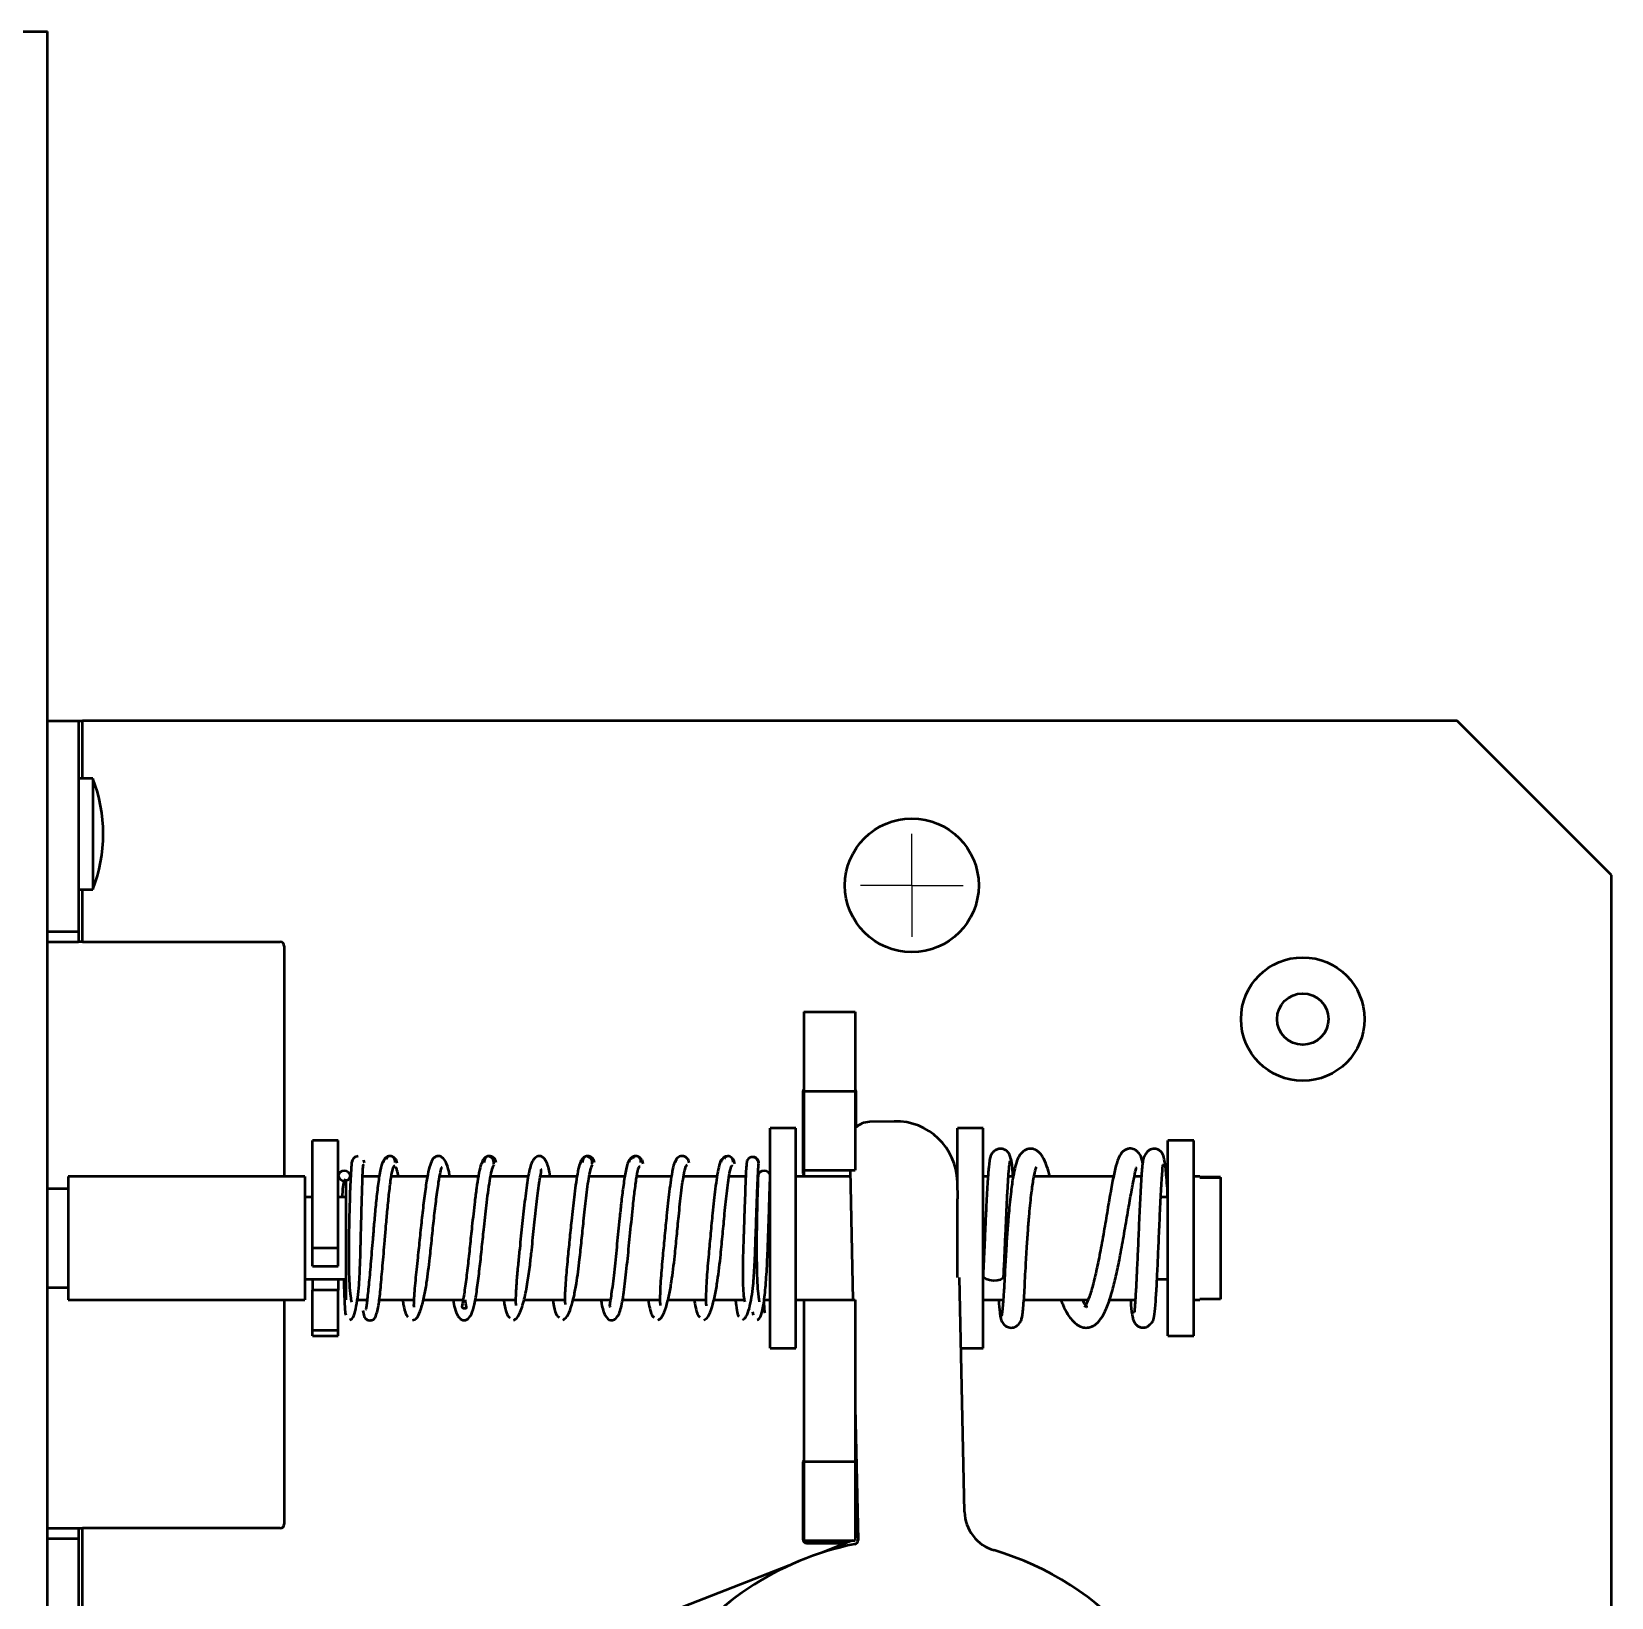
# Model space of a CAD drawing. Header units: millimetres. Extents: x 4 to 420, y 5 to 292.
# Drawn here: x 64 to 125.5, y 171.9 to 232.8 of the extents above; entities that cross this region are included whole.
import ezdxf

# ---------------------------------------------------------------- set-up
doc = ezdxf.new("R2010")
doc.units = ezdxf.units.MM
doc.layers.add('FORMAT', color=7, linetype='Continuous')

# ---------------------------------------------------------------- blocks, each defined once
blk = doc.blocks.new('SW_CENTERMARKSYMBOL_4')
at = {"layer": 'FORMAT', "color": 0}
for q in [(0, 2), (-2, 0), (0, -2), (2, 0)]:
    blk.add_line((0, 0), q, dxfattribs=at)

msp = doc.modelspace()

# ---------------------------------------------------------------- linework, layer by layer
at = {"color": 7, "linetype": 'Continuous', "lineweight": 50}
for p, q in [((62.6573, 232.7577), (64.6573, 232.7577)), ((64.6573, 40.7577), (64.6573, 232.7577)), ((64.6573, 205.9577), (65.8573, 205.9577)), ((65.8573, 205.9577), (65.8573, 197.7577)), ((65.8573, 205.9577), (66.0173, 205.9577)), ((119.4573, 205.9577), (66.0173, 205.9577)), ((125.4573, 199.9577), (119.4573, 205.9577)), ((66.4173, 203.7177), (65.8573, 203.7177)), ((66.4173, 203.7177), (66.4173, 199.3977)), ((125.4573, 73.5577), (125.4573, 199.9577)), ((65.8573, 199.3977), (66.4173, 199.3977)), ((64.6573, 197.7577), (65.8573, 197.7577)), ((64.6573, 197.3577), (65.8573, 197.3577)), ((65.8573, 197.7577), (65.8573, 197.3577)), ((66.0173, 197.3577), (65.8573, 197.3577)), ((66.0173, 197.3577), (73.6973, 197.3577)), ((73.8573, 197.1977), (73.8573, 188.2377)), ((94.0573, 194.6377), (96.0573, 194.6377)), ((94.0573, 194.6377), (94.0573, 191.5577)), ((96.0573, 194.6377), (96.0573, 191.5577)), ((94.0173, 191.5177), (94.0173, 188.3977)), ((94.0573, 191.5577), (94.0573, 188.4777)), ((94.0573, 191.5577), (96.0573, 191.5577)), ((96.0573, 191.5577), (96.0573, 188.4777)), ((96.0973, 190.1545), (96.0973, 191.5177)), ((93.7532, 190.1177), (92.7532, 190.1177)), ((92.7532, 181.6501), (92.7532, 190.1177)), ((93.7532, 181.6501), (93.7532, 190.1177)), ((97.5759, 190.3814), (96.6161, 190.3605)), ((101.0281, 190.1177), (100.0281, 190.1177)), ((100.0281, 188.0081), (100.0281, 190.1177)), ((101.0281, 181.9329), (101.0281, 190.1177)), ((75.9573, 189.6377), (74.9573, 189.6377)), ((74.9573, 185.4678), (74.9573, 189.6377)), ((75.9573, 185.4678), (75.9573, 189.6377)), ((109.2173, 189.6377), (108.2173, 189.6377)), ((108.2173, 182.0377), (108.2173, 189.6377)), ((109.2173, 182.0377), (109.2173, 189.6377)), ((81.9219, 188.9732), (81.8377, 189.0158)), ((85.7731, 188.9455), (85.6531, 189.0153)), ((92.0987, 188.986), (92.0565, 188.9871)), ((74.6573, 188.2377), (65.4573, 188.2377)), ((65.4573, 188.2377), (65.4573, 183.4377)), ((74.6573, 188.2377), (74.6573, 183.4377)), ((76.2573, 188.0112), (76.2573, 183.4377)), ((77.5518, 188.2377), (76.9048, 188.2377)), ((79.427, 188.2377), (78.0226, 188.2377)), ((81.4028, 188.2377), (79.9012, 188.2377)), ((83.3496, 188.2377), (81.8802, 188.2377)), ((85.2388, 188.2377), (83.8155, 188.2377)), ((87.1, 188.2377), (85.7128, 188.2377)), ((88.9106, 188.2377), (87.5634, 188.2377)), ((90.6837, 188.2377), (89.3831, 188.2377)), ((91.8007, 188.2377), (91.1534, 188.2377)), ((92.2802, 188.2377), (92.2733, 188.2377)), ((92.7532, 188.2377), (92.7525, 188.2377)), ((95.8621, 188.2377), (93.7532, 188.2377)), ((94.0573, 188.4777), (96.0573, 188.4777)), ((94.0573, 188.4777), (94.0573, 188.2377)), ((95.8569, 188.4777), (95.9666, 183.4377)), ((100.0281, 188.2377), (100.0144, 188.2377)), ((100.0421, 187.3651), (100.0275, 188.0342)), ((101.2193, 188.2377), (101.0281, 188.2377)), ((102.1994, 188.2377), (102.0139, 188.2377)), ((106.1015, 188.2377), (103.0108, 188.2377)), ((107.1852, 188.2377), (106.9125, 188.2377)), ((109.4573, 188.2377), (109.2173, 188.2377)), ((109.4573, 188.2377), (109.4573, 188.2019)), ((110.2573, 188.2063), (109.4573, 188.2063)), ((109.4573, 188.2019), (110.2573, 188.2019)), ((110.2573, 188.2019), (110.2573, 188.2063)), ((110.2573, 188.2019), (110.2573, 183.4691)), ((65.4573, 187.7577), (64.6573, 187.7577)), ((74.9573, 187.4377), (74.6573, 187.4377)), ((76.2573, 187.4377), (75.9573, 187.4377)), ((100.0281, 184.3103), (100.0281, 187.3651)), ((108.2173, 187.4377), (107.9384, 187.4377)), ((74.9573, 185.4678), (75.9573, 185.4678)), ((74.9573, 184.7456), (74.9573, 185.4678)), ((75.9573, 184.7456), (75.9573, 185.4678)), ((74.9573, 184.7456), (75.9573, 184.7456)), ((100.307, 175.2002), (100.1086, 184.3103)), ((64.6573, 183.9177), (65.4573, 183.9177)), ((74.6573, 184.2377), (76.2573, 184.2377)), ((74.9573, 184.2377), (74.9573, 183.8177)), ((75.9573, 183.8177), (74.9573, 183.8177)), ((74.9573, 182.2658), (74.9573, 183.8177)), ((75.9573, 184.2377), (75.9573, 183.8177)), ((75.9573, 182.2658), (75.9573, 183.8177)), ((107.7909, 184.2377), (108.2173, 184.2377)), ((65.4573, 183.4377), (74.6573, 183.4377)), ((73.8573, 183.4377), (73.8573, 174.7177)), ((76.6987, 183.4377), (77.0798, 183.4377)), ((77.5498, 183.4377), (78.8949, 183.4377)), ((79.2647, 183.4377), (80.8115, 183.4377)), ((81.285, 183.4377), (82.8569, 183.4377)), ((83.1796, 183.4377), (84.77, 183.4377)), ((85.0836, 183.4377), (86.5397, 183.4377)), ((87.0075, 183.4377), (88.4669, 183.4377)), ((88.7733, 183.4377), (90.252, 183.4377)), ((90.5576, 183.4377), (91.7461, 183.4377)), ((92.5105, 183.4377), (92.7532, 183.4377)), ((93.7532, 183.4377), (94.0573, 183.4377)), ((94.0573, 183.4377), (96.0573, 183.4377)), ((94.0573, 183.4377), (94.0573, 177.1577)), ((96.0573, 183.4377), (96.0573, 177.1577)), ((101.0281, 183.4377), (101.8104, 183.4377)), ((102.6122, 183.4377), (105.1061, 183.4377)), ((105.9403, 183.4377), (106.9444, 183.4377)), ((109.2173, 183.4377), (109.4573, 183.4377)), ((110.2573, 183.4691), (109.4573, 183.4691)), ((109.4573, 183.4691), (109.4573, 183.4377)), ((92.0676, 182.9769), (92.092, 182.8495)), ((74.9573, 182.2658), (75.9573, 182.2658)), ((74.9573, 182.0377), (74.9573, 182.2658)), ((74.9573, 182.0377), (75.9573, 182.0377)), ((75.9573, 182.0377), (75.9573, 182.2658)), ((101.0281, 181.5577), (101.0281, 181.9329)), ((108.2173, 182.0377), (109.2173, 182.0377)), ((92.7532, 181.5577), (92.7532, 181.6501)), ((92.7532, 181.5577), (93.7532, 181.5577)), ((93.7532, 181.5577), (93.7532, 181.6501)), ((100.1685, 181.5577), (101.0281, 181.5577)), ((96.0573, 179.2713), (96.1699, 174.1006)), ((96.0573, 178.1999), (96.1451, 174.4319)), ((94.0173, 177.0977), (94.0173, 174.1377)), ((94.0573, 177.1577), (94.0573, 174.0777)), ((94.0573, 177.1577), (96.0573, 177.1577)), ((96.0573, 177.1577), (96.0573, 174.0777)), ((96.0973, 174.2329), (96.0973, 176.4817)), ((64.6573, 174.5577), (65.8573, 174.5577)), ((65.8573, 174.5577), (65.8573, 174.1577)), ((65.8573, 174.5577), (66.0173, 174.5577)), ((73.6973, 174.5577), (66.0173, 174.5577)), ((64.6573, 174.1577), (65.8573, 174.1577)), ((65.8573, 174.1577), (65.8573, 132.6777)), ((94.0573, 174.0777), (96.0573, 174.0777)), ((94.1773, 173.9777), (95.7055, 173.9777)), ((95.8906, 174.0499), (94.7485, 173.6043)), ((93.4923, 173.1141), (85.7882, 170.1078))]:
    msp.add_line(p, q, dxfattribs=at)
at = {"color": 8, "linetype": 'Continuous', "lineweight": 50}
for p, q in [((66.0173, 203.7177), (66.0173, 205.9577)), ((66.0173, 197.3577), (66.0173, 199.3977)), ((66.0173, 150.1177), (66.0173, 174.5577))]:
    msp.add_line(p, q, dxfattribs=at)
at = {"color": 7, "linetype": 'Continuous', "lineweight": 50, "flags": 128}
for points in [[(76.4292, 188.2596), (76.4122, 188.334), (76.3601, 188.3973), (76.2835, 188.441), (76.1933, 188.4564), (76.1024, 188.4435), (76.0264, 188.4022), (75.9745, 188.3403), (75.9573, 188.2665), (75.9747, 188.1918), (76.0264, 188.1288), (76.103, 188.0851), (76.1933, 188.0697), (76.2841, 188.0826), (76.3601, 188.1238), (76.4117, 188.1855), (76.4292, 188.2596)], [(92.7532, 188.2596), (92.7357, 188.3341), (92.6841, 188.3973), (92.6081, 188.4408), (92.5173, 188.4564), (92.427, 188.4437), (92.3504, 188.4022), (92.2987, 188.3408), (92.2813, 188.2665), (92.2894, 188.2316)], [(101.8172, 184.3804), (101.8273, 184.3546), (101.798, 184.2824), (101.7103, 184.2242), (101.5808, 184.1872), (101.4277, 184.1792), (101.274, 184.1991), (101.1451, 184.2458), (101.0576, 184.3107), (101.0281, 184.3851), (101.0281, 184.3851)], [(96.0814, 177.1674), (96.0704, 177.1866), (96.0573, 177.2035)], [(95.9478, 174.0777), (95.9456, 174.0764), (95.8906, 174.0499)]]:
    msp.add_lwpolyline(points, dxfattribs=at)
at = {"color": 7, "linetype": 'Continuous', "lineweight": 50}
for centre, radius in [((98.2573, 199.5577), 2.6), ((113.4573, 194.3577), 2.4), ((113.4573, 194.3577), 1)]:
    msp.add_circle(centre, radius, dxfattribs=at)
for centre, radius, start, end in [((60.7853, 201.5577), 6.032, 339.017046, 20.982954), ((73.6973, 197.1977), 0.16, 0, 90), ((94.1773, 191.5177), 0.16, 138.590378, 180), ((95.9373, 191.5177), 0.16, 0, 41.409622), ((96.6335, 189.5607), 0.8, 91.24735, 136.069985), ((97.6281, 187.982), 2.4, 1.24735, 91.24735), ((94.1773, 188.3977), 0.16, 180, 221.409622), ((94.1773, 177.0977), 0.16, 138.590378, 180), ((101.9066, 175.235), 1.6, 181.24735, 253.69732), ((73.6973, 174.7177), 0.16, 270, 0), ((98.2573, 162.7577), 11.4, 101.210245, 192.215582), ((94.1773, 174.1377), 0.16, 180, 270), ((96.01, 174.0971), 0.16, 281.210245, 1.24735), ((95.7452, 174.4226), 0.4, 321.299467, 1.333629), ((98.2573, 162.7577), 11.4, 238.463833, 73.69732)]:
    msp.add_arc(centre, radius, start, end, dxfattribs=at)
for points, knots in [([(102.1505, 188.7361), (102.1273, 188.8675), (102.0894, 189.0823), (101.9642, 189.2217), (101.8865, 189.2697), (101.8399, 189.2912), (101.7671, 189.3152), (101.6845, 189.3191), (101.579, 189.2996), (101.4796, 189.2495), (101.3904, 189.1646), (101.3533, 189.1089), (101.3306, 189.0654), (101.3202, 189.0403), (101.2856, 188.9376), (101.2511, 188.6817), (101.2, 188.0242), (101.1601, 187.2834), (101.124, 186.5143), (101.0938, 185.8311), (101.0616, 185.0921), (101.0396, 184.6289), (101.0282, 184.3893)], [0, 0, 0, 0, 0.0791308, 0.1293817, 0.1426256, 0.1463131, 0.1566803, 0.1701169, 0.1797781, 0.1989295, 0.214033, 0.2312885, 0.2416146, 0.2511071, 0.2676741, 0.4035205, 0.5127102, 0.6485862, 0.7266757, 0.8112698, 0.9023759, 1, 1, 1, 1]), ([(103.6265, 188.2377), (103.5886, 188.3736), (103.4995, 188.693), (103.3672, 188.9754), (103.2591, 189.1387), (103.0952, 189.2688), (102.9097, 189.3368), (102.6834, 189.2931), (102.4774, 189.1244), (102.3648, 188.9131), (102.2752, 188.6299), (102.1912, 188.2208), (102.1072, 187.6281), (102.0355, 186.9218), (101.9767, 186.1957), (101.9278, 185.4846), (101.8907, 184.8277), (101.8728, 184.4871), (101.8674, 184.3836)], [0, 0, 0, 0, 0.06510096, 0.15294528, 0.2047876, 0.22699557, 0.26073973, 0.30322138, 0.34320396, 0.4054945, 0.46748304, 0.53872082, 0.62284969, 0.72632497, 0.78941219, 0.86427078, 0.95876178, 1, 1, 1, 1]), ([(107.2327, 188.768), (107.2205, 188.8268), (107.191, 188.969), (107.1402, 189.0782), (107.0509, 189.1894), (106.943, 189.2785), (106.8154, 189.3221), (106.7138, 189.3223), (106.6274, 189.3082), (106.4874, 189.2435), (106.3455, 189.0732), (106.232, 188.8032), (106.1324, 188.4219), (106.0233, 187.8529), (105.8982, 187.1318), (105.7614, 186.3107), (105.6143, 185.4745), (105.4674, 184.7154), (105.3128, 184.0546), (105.1623, 183.5307), (104.9982, 183.1809), (104.9751, 183.156), (104.9657, 183.1459)], [0, 0, 0, 0, 0.03393959, 0.08210353, 0.0969557, 0.11187859, 0.13400315, 0.14153922, 0.15096718, 0.17557024, 0.22772902, 0.26692518, 0.34149769, 0.41723013, 0.49538201, 0.57563351, 0.65559219, 0.72975311, 0.79827142, 0.8709963, 0.94763441, 1, 1, 1, 1]), ([(108.2107, 187.4377), (108.2027, 187.5847), (108.1856, 187.8992), (108.1456, 188.3992), (108.092, 188.8326), (108.033, 189.075), (107.9801, 189.1662), (107.9523, 189.1974), (107.9313, 189.216), (107.9111, 189.2326), (107.8758, 189.2576), (107.8171, 189.2884), (107.7535, 189.3083), (107.6883, 189.316), (107.612, 189.3133), (107.5228, 189.285), (107.4441, 189.2297), (107.3751, 189.1528), (107.334, 189.091), (107.3128, 189.0549), (107.3071, 189.045), (107.3031, 189.0381), (107.3006, 189.0338), (107.2983, 189.0301), (107.2956, 189.0256), (107.2935, 189.0227), (107.2906, 189.0181), (107.2876, 189.0126), (107.2846, 189.0065), (107.2818, 189.0003), (107.2778, 188.9907), (107.2702, 188.9698), (107.2554, 188.9174), (107.2382, 188.8247), (107.2158, 188.6464), (107.1822, 188.2491), (107.1391, 187.5159), (107.0907, 186.4655), (107.0476, 185.4612), (107.0074, 184.5587), (106.9678, 183.794), (106.9347, 183.2322), (106.904, 182.9492), (106.9069, 182.9551), (106.9078, 182.9568)], [0, 0, 0, 0, 0.0383239, 0.0819975, 0.1544481, 0.2063325, 0.2365503, 0.2433656, 0.2449775, 0.2466808, 0.2510076, 0.2566255, 0.2635656, 0.2676123, 0.2725938, 0.2864719, 0.3059426, 0.3224119, 0.3322426, 0.3337236, 0.3348456, 0.3352869, 0.3356615, 0.3359877, 0.3362925, 0.3369343, 0.3375013, 0.3379889, 0.3384677, 0.3390114, 0.3396718, 0.3414426, 0.3470509, 0.3670031, 0.3986891, 0.442034, 0.5347668, 0.6186913, 0.6941334, 0.7624956, 0.831783, 0.9029499, 0.9729856, 1, 1, 1, 1]), ([(76.4022, 182.6575), (76.446, 182.6724), (76.5296, 182.7007), (76.6385, 183.0497), (76.7157, 183.4953), (76.7779, 184.105), (76.8108, 184.8231), (76.8312, 185.6629), (76.85, 186.3815), (76.8669, 187.0342), (76.8822, 187.587), (76.898, 188.0961), (76.914, 188.4915), (76.9283, 188.6983), (76.9366, 188.6859), (76.9396, 188.6814)], [0, 0, 0, 0, 0.0915574, 0.1748134, 0.2490162, 0.3141789, 0.4185364, 0.4937756, 0.5862771, 0.6456175, 0.7134795, 0.7899314, 0.8717951, 0.9535432, 1, 1, 1, 1]), ([(76.5186, 188.8777), (76.5096, 188.8757), (76.49, 188.8713), (76.4634, 188.6999), (76.4489, 188.4013), (76.4409, 188.2382)], [0, 0, 0, 0, 0.2787646, 0.6061232, 1, 1, 1, 1]), ([(76.7346, 189.0212), (76.7036, 189.0182), (76.6416, 189.0122), (76.5647, 188.9589), (76.5074, 188.8856), (76.4983, 188.8253), (76.4939, 188.7953)], [0, 0, 0, 0, 0.2503642, 0.5015165, 0.7518791, 1, 1, 1, 1]), ([(76.9118, 183.0314), (76.9255, 182.9449), (76.9497, 182.7915), (77.0239, 182.7013), (77.107, 182.6525), (77.1875, 182.6365), (77.3578, 182.674), (77.4406, 182.8436), (77.5347, 183.2226), (77.6068, 183.9054), (77.6838, 184.7562), (77.7527, 185.5981), (77.8158, 186.3504), (77.8739, 186.9981), (77.9407, 187.6589), (78.0152, 188.2413), (78.0933, 188.6419), (78.1434, 188.6534), (78.1683, 188.6591)], [0, 0, 0, 0, 0.050192, 0.0888812, 0.1033614, 0.114945, 0.1263038, 0.1804783, 0.2818564, 0.3718667, 0.4607612, 0.5554376, 0.6092803, 0.6727971, 0.7451797, 0.8254817, 0.91341, 1, 1, 1, 1]), ([(76.9753, 188.7709), (76.9733, 188.8041), (76.9712, 188.8401), (76.9516, 188.8682), (76.95, 188.8704)], [0, 0, 0, 0, 0.9208663, 1, 1, 1, 1]), ([(77.7805, 188.9122), (77.741, 188.8871), (77.6662, 188.8396), (77.5649, 188.3704), (77.4794, 187.748), (77.4079, 187.0677), (77.3483, 186.4131), (77.2853, 185.6641), (77.2166, 184.8305), (77.1433, 183.9887), (77.0803, 183.4528), (77.0542, 183.191), (77.0251, 183.0785), (77.0469, 183.0827), (77.0504, 183.0834)], [0, 0, 0, 0, 0.1214077, 0.2299491, 0.3274471, 0.4142938, 0.4899527, 0.5540426, 0.664923, 0.7689499, 0.8727554, 0.9299814, 0.9887465, 1, 1, 1, 1]), ([(77.9739, 189.0284), (77.9404, 189.0255), (77.8736, 189.0197), (77.7889, 188.9633), (77.7235, 188.8849), (77.7088, 188.818), (77.7016, 188.7851)], [0, 0, 0, 0, 0.2553375, 0.5088686, 0.7578804, 1, 1, 1, 1]), ([(78.1734, 188.7841), (78.1724, 188.817), (78.1703, 188.883), (78.1232, 188.9633), (78.0566, 189.0176), (77.9737, 189.0362), (77.8925, 189.0081), (77.8327, 188.9584), (77.8129, 188.913), (77.8063, 188.8979)], [0, 0, 0, 0, 0.1532887, 0.3073295, 0.4617254, 0.6157717, 0.769585, 0.9233798, 1, 1, 1, 1]), ([(78.2462, 188.7533), (78.239, 188.7888), (78.2245, 188.861), (78.1583, 188.9449), (78.1009, 188.9965), (78.0645, 189.0052), (78.0608, 189.0061)], [0, 0, 0, 0, 0.3126388, 0.6343349, 0.9622993, 1, 1, 1, 1]), ([(78.3031, 188.2377), (78.283, 188.3282), (78.2491, 188.4811), (78.2092, 188.5698), (78.1929, 188.606)], [0, 0, 0, 0, 0.5915537, 1, 1, 1, 1]), ([(78.8394, 182.6481), (78.9027, 182.6634), (79.0229, 182.6926), (79.1784, 183.0661), (79.3, 183.544), (79.4148, 184.1941), (79.5091, 184.9761), (79.5991, 185.841), (79.6837, 186.6364), (79.7694, 187.3892), (79.8597, 188.0244), (79.9244, 188.4152), (79.9899, 188.5929), (79.9667, 188.5831), (79.9612, 188.5808)], [0, 0, 0, 0, 0.1022256, 0.19436879, 0.27622944, 0.34803188, 0.46341353, 0.54966523, 0.63593417, 0.72720095, 0.82196016, 0.90657109, 0.97790026, 1, 1, 1, 1]), ([(80.294, 188.2377), (80.2918, 188.252), (80.259, 188.4652), (80.1901, 188.7211), (80.042, 188.9874), (79.8372, 189.0446), (79.6818, 188.9868), (79.5667, 188.8224), (79.4765, 188.5294), (79.3874, 188.0604), (79.2996, 187.4128), (79.2113, 186.6472), (79.1278, 185.854), (79.037, 185.0001), (78.961, 184.2842), (78.9135, 183.751), (78.891, 183.4043), (78.8868, 183.1926), (78.8937, 183.1681), (78.8959, 183.1604)], [0, 0, 0, 0, 0.0054784, 0.0814051, 0.1494235, 0.1808576, 0.2111815, 0.2688036, 0.3297719, 0.4007417, 0.479501, 0.5549536, 0.6260999, 0.6969627, 0.7890413, 0.8439946, 0.9042984, 0.9698269, 1, 1, 1, 1]), ([(80.4233, 183.4377), (80.443, 183.3272), (80.4899, 183.0635), (80.5935, 182.7926), (80.7863, 182.6104), (81.0218, 182.6739), (81.188, 182.9639), (81.2838, 183.3902), (81.3729, 183.983), (81.4616, 184.7176), (81.5458, 185.4987), (81.6361, 186.3603), (81.7203, 187.1276), (81.7997, 187.7567), (81.8694, 188.2116), (81.945, 188.5751), (81.9966, 188.6573), (82.0235, 188.7001)], [0, 0, 0, 0, 0.0464942, 0.11098, 0.1693456, 0.2280605, 0.2906229, 0.3615662, 0.4394729, 0.5140876, 0.5842852, 0.6536671, 0.7442885, 0.7991398, 0.8601075, 0.9271089, 1, 1, 1, 1]), ([(81.5464, 188.7768), (81.528, 188.7418), (81.481, 188.6523), (81.4093, 188.2967), (81.3338, 187.8129), (81.2504, 187.1567), (81.1646, 186.376), (81.074, 185.5111), (80.9901, 184.7342), (80.9041, 184.0206), (80.8194, 183.4528), (80.7507, 183.1517), (80.7912, 183.116), (80.9133, 183.1053), (80.9574, 183.1279), (80.9254, 183.242), (80.8978, 183.4146), (80.8941, 183.4377)], [0, 0, 0, 0, 0.0485082, 0.1240742, 0.1921143, 0.2527794, 0.3520145, 0.427386, 0.5035007, 0.5840883, 0.6675082, 0.7415213, 0.8034805, 0.8602765, 0.9192784, 0.9892105, 1, 1, 1, 1]), ([(81.7308, 189.0046), (81.7263, 189.0035), (81.6883, 188.9938), (81.6283, 188.9391), (81.5594, 188.8504), (81.5429, 188.774), (81.5347, 188.7365)], [0, 0, 0, 0, 0.0438903, 0.3703515, 0.6900435, 1, 1, 1, 1]), ([(82.0066, 188.734), (82.0065, 188.7714), (82.0063, 188.8464), (81.9619, 188.9398), (81.8979, 189.0067), (81.8182, 189.0366), (81.7385, 189.0195), (81.6745, 188.965), (81.6302, 188.8834), (81.63, 188.8154), (81.6299, 188.7816)], [0, 0, 0, 0, 0.1242146, 0.2490855, 0.3744392, 0.4998122, 0.6252384, 0.7507152, 0.8757154, 1, 1, 1, 1]), ([(82.1017, 188.7828), (82.0935, 188.8167), (82.0769, 188.8855), (82.0087, 188.9651), (81.9212, 189.0216), (81.8527, 189.0264), (81.8182, 189.0288)], [0, 0, 0, 0, 0.2410126, 0.489693, 0.7436205, 1, 1, 1, 1]), ([(84.1934, 188.2377), (84.1893, 188.266), (84.1524, 188.5206), (84.0742, 188.7922), (83.9151, 189.0203), (83.73, 189.0427), (83.513, 188.9026), (83.3799, 188.5094), (83.2749, 187.8455), (83.1651, 186.9259), (83.0783, 186.0867), (83.0075, 185.403), (82.949, 184.8376), (82.8932, 184.242), (82.8561, 183.6988), (82.8492, 183.3354), (82.8612, 183.2538), (82.8653, 183.226)], [0, 0, 0, 0, 0.0109303, 0.0983597, 0.1749679, 0.2142808, 0.2544807, 0.3434606, 0.4452538, 0.5448014, 0.6370644, 0.682956, 0.7381671, 0.8029469, 0.8764113, 0.9579194, 1, 1, 1, 1]), ([(84.6841, 182.6546), (84.7422, 182.6868), (84.8536, 182.7485), (85.0023, 183.1055), (85.1223, 183.5535), (85.2393, 184.1739), (85.3361, 184.9206), (85.4202, 185.7547), (85.5038, 186.582), (85.5811, 187.2988), (85.6533, 187.8698), (85.7155, 188.2723), (85.7825, 188.5883), (85.8282, 188.6648), (85.8519, 188.7046)], [0, 0, 0, 0, 0.0916927, 0.1758351, 0.2518272, 0.319679, 0.4316769, 0.5151377, 0.5982646, 0.7068994, 0.7709177, 0.8411559, 0.9175534, 1, 1, 1, 1]), ([(85.4092, 188.8591), (85.3819, 188.8083), (85.3295, 188.711), (85.2551, 188.3607), (85.1879, 187.9294), (85.1118, 187.3329), (85.0324, 186.5999), (84.9489, 185.7702), (84.8655, 184.955), (84.7898, 184.1257), (84.7568, 183.4566), (84.7746, 183.3148), (84.7821, 183.2557)], [0, 0, 0, 0, 0.0955626, 0.1832308, 0.2631201, 0.3353623, 0.4568175, 0.5489411, 0.6401533, 0.7579376, 0.8991105, 1, 1, 1, 1]), ([(85.5508, 189.0014), (85.5482, 189.0007), (85.5126, 188.9909), (85.455, 188.9364), (85.3867, 188.8475), (85.3707, 188.771), (85.3628, 188.7334)], [0, 0, 0, 0, 0.0250771, 0.3577328, 0.6837354, 1, 1, 1, 1]), ([(85.8347, 188.7309), (85.8343, 188.7683), (85.8336, 188.8435), (85.7885, 188.9373), (85.7238, 189.0049), (85.6434, 189.0357), (85.563, 189.0196), (85.4983, 188.9661), (85.4532, 188.8855), (85.4525, 188.8183), (85.4522, 188.7847)], [0, 0, 0, 0, 0.124173, 0.2490947, 0.3745124, 0.4999107, 0.625323, 0.7507739, 0.8757518, 1, 1, 1, 1]), ([(85.924, 188.7858), (85.9161, 188.8194), (85.9, 188.8875), (85.8325, 188.9661), (85.7457, 189.0217), (85.6776, 189.0258), (85.6434, 189.0279)], [0, 0, 0, 0, 0.2413595, 0.4901015, 0.7438755, 1, 1, 1, 1]), ([(86.1753, 183.4377), (86.1818, 183.392), (86.2214, 183.1157), (86.3102, 182.8241), (86.5102, 182.6181), (86.6964, 182.6599), (86.8805, 182.8472), (86.9959, 183.2743), (87.1005, 184.0139), (87.2084, 185.0044), (87.3142, 186.085), (87.4086, 187.0206), (87.4929, 187.759), (87.5671, 188.288), (87.639, 188.6439), (87.6816, 188.6273), (87.7014, 188.6195)], [0, 0, 0, 0, 0.0165028, 0.0998959, 0.1737941, 0.2113121, 0.2494594, 0.3345905, 0.4321118, 0.5268883, 0.6148566, 0.712389, 0.7756144, 0.8481193, 0.9294738, 1, 1, 1, 1]), ([(87.3691, 188.9329), (87.324, 188.9217), (87.2392, 188.9007), (87.128, 188.4487), (87.0357, 187.8632), (86.9598, 187.2337), (86.8976, 186.6455), (86.828, 185.9497), (86.7433, 185.0864), (86.658, 184.2855), (86.5868, 183.7409), (86.5396, 183.4253), (86.498, 183.2106), (86.516, 183.1735), (86.5251, 183.1548)], [0, 0, 0, 0, 0.1243298, 0.2341614, 0.3300373, 0.4123898, 0.4816794, 0.5385534, 0.6490235, 0.7674776, 0.8298412, 0.8899819, 0.9446202, 1, 1, 1, 1]), ([(87.5317, 189.0262), (87.4977, 189.0242), (87.43, 189.0203), (87.3437, 188.9655), (87.2767, 188.8879), (87.261, 188.8207), (87.2533, 188.7876)], [0, 0, 0, 0, 0.2561082, 0.5098979, 0.758643, 1, 1, 1, 1]), ([(87.7251, 188.7866), (87.7246, 188.8197), (87.7235, 188.886), (87.6779, 188.9655), (87.6126, 189.0184), (87.532, 189.0336), (87.4499, 189.0042), (87.4091, 188.9556), (87.3887, 188.9312)], [0, 0, 0, 0, 0.165346, 0.3317586, 0.4988771, 0.6659603, 0.8329916, 1, 1, 1, 1]), ([(87.8102, 188.7329), (87.8025, 188.7704), (87.7869, 188.8464), (87.7191, 188.9346), (87.6629, 188.9886), (87.6285, 188.9983), (87.627, 188.9987)], [0, 0, 0, 0, 0.31980003, 0.64920016, 0.98524368, 1, 1, 1, 1]), ([(88.3812, 182.6529), (88.4395, 182.6842), (88.5514, 182.7443), (88.7008, 183.1204), (88.8211, 183.596), (88.9383, 184.2552), (89.0348, 185.0467), (89.1185, 185.9227), (89.2021, 186.7807), (89.2786, 187.5012), (89.349, 188.0497), (89.4088, 188.4132), (89.4722, 188.666), (89.5146, 188.6821), (89.5366, 188.6904)], [0, 0, 0, 0, 0.0918149, 0.1760943, 0.2522203, 0.3202025, 0.4323921, 0.5160259, 0.5993243, 0.7080234, 0.7719893, 0.842057, 0.9181342, 1, 1, 1, 1]), ([(89.1213, 188.9034), (89.0922, 188.8812), (89.0366, 188.8388), (88.9587, 188.5388), (88.8891, 188.134), (88.8113, 187.5479), (88.731, 186.8022), (88.6474, 185.9387), (88.5638, 185.0797), (88.503, 184.3683), (88.4717, 183.8293), (88.4625, 183.4808), (88.4672, 183.2694), (88.4749, 183.2227), (88.4764, 183.2136)], [0, 0, 0, 0, 0.0963795, 0.1846319, 0.2649083, 0.3373901, 0.4589984, 0.5511287, 0.642283, 0.7599514, 0.8280459, 0.9017016, 0.9808977, 1, 1, 1, 1]), ([(89.599, 188.7685), (89.5918, 188.8031), (89.5773, 188.8731), (89.512, 188.9574), (89.4275, 189.0168), (89.3273, 189.0407), (89.2272, 189.0198), (89.1426, 188.9633), (89.0774, 188.8819), (89.0628, 188.8137), (89.0556, 188.7801)], [0, 0, 0, 0, 0.1210536, 0.2455292, 0.3722793, 0.5000166, 0.6277627, 0.75452, 0.878985, 1, 1, 1, 1]), ([(90.1668, 182.651), (90.2255, 182.6807), (90.3381, 182.7378), (90.4882, 183.1218), (90.6087, 183.6145), (90.7256, 184.2937), (90.8215, 185.108), (90.905, 186.005), (90.9885, 186.8782), (91.0639, 187.5965), (91.1321, 188.1304), (91.1891, 188.4672), (91.2414, 188.6728), (91.2727, 188.6529), (91.2863, 188.6443)], [0, 0, 0, 0, 0.0941509, 0.1804733, 0.2583746, 0.3278488, 0.442174, 0.5270295, 0.6123808, 0.7230667, 0.7879118, 0.8593143, 0.938714, 1, 1, 1, 1]), ([(90.921, 188.91), (90.8912, 188.9095), (90.8339, 188.9086), (90.7527, 188.6311), (90.6794, 188.2383), (90.5991, 187.6553), (90.5176, 186.9028), (90.4339, 186.0215), (90.3502, 185.1393), (90.2888, 184.4029), (90.257, 183.8444), (90.2475, 183.4811), (90.2522, 183.2644), (90.26, 183.2187), (90.2616, 183.2097)], [0, 0, 0, 0, 0.0982642, 0.1890578, 0.2694155, 0.3413798, 0.4622135, 0.5540646, 0.6440093, 0.7606721, 0.8283916, 0.9017044, 0.980606, 1, 1, 1, 1]), ([(91.1065, 189.023), (91.0732, 189.0214), (91.007, 189.0181), (90.9231, 188.9654), (90.8584, 188.8904), (90.8443, 188.8258), (90.8374, 188.7939)], [0, 0, 0, 0, 0.2560536, 0.5096679, 0.7583695, 1, 1, 1, 1]), ([(91.3092, 188.7934), (91.3079, 188.8252), (91.3053, 188.8891), (91.2573, 188.9657), (91.1896, 189.0164), (91.1066, 189.0303), (91.0221, 189.0004), (90.9799, 188.9522), (90.9587, 188.9281)], [0, 0, 0, 0, 0.1644835, 0.3303333, 0.4971665, 0.6642904, 0.831853, 1, 1, 1, 1]), ([(91.3755, 188.7326), (91.3684, 188.7688), (91.3539, 188.8421), (91.3069, 188.9166), (91.2698, 188.9433), (91.2607, 188.9499)], [0, 0, 0, 0, 0.4247839, 0.8597602, 1, 1, 1, 1]), ([(91.8358, 188.7738), (91.8288, 188.7042), (91.8154, 188.5722), (91.7925, 188.0834), (91.7672, 187.4011), (91.7413, 186.6408), (91.7172, 185.9576), (91.6902, 185.1737), (91.6799, 184.4308), (91.6953, 183.8783), (91.7187, 183.5037), (91.7499, 183.4071), (91.764, 183.3635)], [0, 0, 0, 0, 0.1077516, 0.2042631, 0.3528389, 0.4548518, 0.5256749, 0.6270517, 0.7654873, 0.8451676, 0.9300488, 1, 1, 1, 1]), ([(91.8404, 188.7933), (91.8395, 188.7908), (91.8335, 188.7732), (91.833, 188.7544), (91.8325, 188.7382)], [0, 0, 0, 0, 0.1425876, 1, 1, 1, 1]), ([(92.3043, 188.7358), (92.3034, 188.7518), (92.3017, 188.7837), (92.2819, 188.8448), (92.238, 188.9127), (92.1746, 188.9615), (92.1169, 188.9845), (92.0714, 188.9924), (92.0258, 188.9899), (91.9681, 188.9741), (91.9047, 188.9338), (91.8609, 188.874), (91.8411, 188.8188), (91.8393, 188.7896), (91.8384, 188.775)], [0, 0, 0, 0, 0.06235873, 0.12458237, 0.2494765, 0.37461869, 0.43714615, 0.49991428, 0.56268645, 0.62522623, 0.75041203, 0.87536312, 0.93761223, 1, 1, 1, 1]), ([(92.3103, 188.7735), (92.3091, 188.7881), (92.3068, 188.8173), (92.2861, 188.8725), (92.241, 188.9327), (92.1763, 188.973), (92.1177, 188.99), (92.0868, 188.9905), (92.0714, 188.9907)], [0, 0, 0, 0, 0.1247524, 0.2492303, 0.4990896, 0.7494205, 0.8744778, 1, 1, 1, 1]), ([(92.2729, 188.2293), (92.2757, 188.2947), (92.2871, 188.5623), (92.2979, 188.6612), (92.306, 188.736)], [0, 0, 0, 0, 0.2442514, 1, 1, 1, 1]), ([(101.8272, 184.3503), (101.8398, 184.6158), (101.8648, 185.1454), (101.902, 186.0177), (101.9389, 186.8635), (101.9754, 187.6217), (102.0116, 188.2446), (102.0475, 188.6575), (102.076, 188.8535), (102.0925, 188.8254), (102.0972, 188.8173)], [0, 0, 0, 0, 0.1367808, 0.2729288, 0.4085731, 0.5438153, 0.6785728, 0.8128207, 0.9466643, 1, 1, 1, 1]), ([(102.195, 188.2094), (102.1868, 188.3357), (102.1637, 188.6945), (102.1405, 188.8229), (102.1254, 188.9061)], [0, 0, 0, 0, 0.352039, 1, 1, 1, 1]), ([(102.5236, 182.7146), (102.5329, 182.7324), (102.5515, 182.7677), (102.5876, 183.0452), (102.6324, 183.6393), (102.6772, 184.5786), (102.7284, 185.4697), (102.7778, 186.1871), (102.836, 186.9004), (102.9046, 187.5788), (102.9863, 188.1358), (103.0501, 188.4548), (103.0997, 188.6006), (103.1007, 188.6107), (103.1009, 188.6132)], [0, 0, 0, 0, 0.0726145, 0.1440401, 0.2826411, 0.4134531, 0.5126869, 0.590854, 0.656337, 0.7626523, 0.8479953, 0.9190366, 0.9790779, 1, 1, 1, 1]), ([(104.0509, 183.4377), (104.0899, 183.3412), (104.1879, 183.0989), (104.3829, 182.7627), (104.6162, 182.4902), (104.9056, 182.3554), (105.119, 182.3533), (105.2892, 182.4136), (105.4811, 182.5364), (105.6895, 182.7946), (105.8797, 183.2148), (106.0562, 183.7784), (106.2155, 184.4358), (106.3676, 185.1904), (106.5161, 186.0181), (106.6562, 186.8431), (106.7787, 187.5659), (106.8949, 188.162), (106.9524, 188.4542), (106.9981, 188.5818), (106.9733, 188.574), (106.967, 188.5721)], [0, 0, 0, 0, 0.0362298, 0.0910424, 0.1621429, 0.2015806, 0.2351469, 0.2578133, 0.2809638, 0.3425124, 0.4115796, 0.4787576, 0.5425329, 0.6094864, 0.6809645, 0.7534365, 0.823206, 0.8896722, 0.955486, 0.9888727, 1, 1, 1, 1]), ([(106.7659, 183.4377), (106.77, 183.3725), (106.7884, 183.0867), (106.8228, 182.8309), (106.8716, 182.6384), (106.906, 182.5638), (106.9379, 182.5189), (106.9566, 182.4972), (106.9805, 182.473), (107.0373, 182.4236), (107.1208, 182.3799), (107.208, 182.3605), (107.2727, 182.3594), (107.3227, 182.3657), (107.3701, 182.3788), (107.4291, 182.4046), (107.4703, 182.4334), (107.5111, 182.4708), (107.5291, 182.4893), (107.5405, 182.5016), (107.5508, 182.5131), (107.5599, 182.5236), (107.5677, 182.5329), (107.5791, 182.5461), (107.5894, 182.5575), (107.5993, 182.5665), (107.6175, 182.5892), (107.6529, 182.6578), (107.6947, 182.8582), (107.7406, 183.343), (107.7826, 184.0395), (107.8222, 184.8638), (107.8633, 185.8084), (107.9078, 186.8402), (107.9477, 187.662), (107.9795, 188.1982), (108.0028, 188.4927), (108.0143, 188.6384), (108.0231, 188.6966), (108.0174, 188.694), (108.017, 188.6938)], [0, 0, 0, 0, 0.0225037, 0.0986433, 0.1338534, 0.1588724, 0.1674229, 0.1733819, 0.175459, 0.180954, 0.1929608, 0.2010757, 0.2051852, 0.2092451, 0.2135944, 0.2185138, 0.2290872, 0.232911, 0.2344639, 0.2358364, 0.2370988, 0.2383388, 0.239647, 0.2411006, 0.2457006, 0.251771, 0.2626072, 0.2854828, 0.3539361, 0.4329893, 0.5095062, 0.5837974, 0.6604191, 0.7462965, 0.8412124, 0.8922488, 0.9406234, 0.9760107, 0.9982197, 1, 1, 1, 1]), ([(76.23, 188.1518), (76.1989, 188.0793), (76.1319, 187.9234), (76.1162, 187.6553), (76.1121, 187.4675), (76.1115, 187.4377)], [0, 0, 0, 0, 0.42278744, 0.90852408, 1, 1, 1, 1]), ([(76.4409, 188.2382), (76.4362, 188.1651), (76.4213, 187.9296), (76.4039, 187.3229), (76.3814, 186.5368), (76.3647, 185.807), (76.361, 185.1342), (76.368, 184.5682), (76.3903, 184.0251), (76.4257, 183.5858), (76.459, 183.418), (76.4737, 183.344)], [0, 0, 0, 0, 0.0701731, 0.2258345, 0.3392513, 0.4846665, 0.5745061, 0.6749021, 0.7852831, 0.9053822, 1, 1, 1, 1]), ([(82.7727, 182.6539), (82.8137, 182.6712), (82.8934, 182.705), (83.0383, 182.9468), (83.1874, 183.4032), (83.3191, 184.0863), (83.4098, 184.7517), (83.4744, 185.3409), (83.5442, 186.0187), (83.63, 186.843), (83.7152, 187.5819), (83.7871, 188.0736), (83.8303, 188.3394), (83.8652, 188.4911), (83.8384, 188.5088), (83.8277, 188.5159)], [0, 0, 0, 0, 0.0670695, 0.130571, 0.2453603, 0.344347, 0.4280816, 0.4975879, 0.5543757, 0.6662376, 0.7862458, 0.8493146, 0.909372, 0.9638323, 1, 1, 1, 1]), ([(91.6783, 182.6642), (91.7272, 182.6931), (91.8216, 182.7489), (91.9419, 183.0868), (92.0284, 183.5109), (92.1, 184.0715), (92.1413, 184.6862), (92.1668, 185.3406), (92.1922, 186.0207), (92.2162, 186.7217), (92.2392, 187.3858), (92.2573, 187.8943), (92.2682, 188.1279), (92.2729, 188.2293)], [0, 0, 0, 0, 0.1033476, 0.1991619, 0.2862606, 0.3627884, 0.4804841, 0.5512738, 0.6323004, 0.7527765, 0.8318691, 0.9270144, 1, 1, 1, 1]), ([(92.2816, 188.2744), (92.2746, 188.1042), (92.2605, 187.7566), (92.2397, 187.0248), (92.2236, 186.1838), (92.2182, 185.2915), (92.2309, 184.4527), (92.2639, 183.7572), (92.3039, 183.4912), (92.3231, 183.3639)], [0, 0, 0, 0, 0.1313478, 0.2682493, 0.4101175, 0.556305, 0.7061224, 0.8594464, 1, 1, 1, 1]), ([(92.2467, 182.6588), (92.289, 182.6814), (92.3755, 182.7276), (92.4824, 183.1493), (92.5649, 183.7976), (92.6248, 184.6399), (92.6674, 185.6082), (92.6992, 186.6087), (92.7262, 187.5633), (92.7439, 188.0198), (92.753, 188.2517)], [0, 0, 0, 0, 0.1117632, 0.2284036, 0.3487989, 0.4723478, 0.5989482, 0.72881, 0.8622776, 1, 1, 1, 1]), ([(101.8674, 184.3836), (101.8563, 184.1626), (101.8275, 183.5931), (101.7909, 183.116), (101.7562, 182.8492), (101.7386, 182.8176), (101.7297, 182.8017)], [0, 0, 0, 0, 0.2377932, 0.6128494, 0.8051531, 1, 1, 1, 1]), ([(76.1676, 184.2377), (76.1749, 184.0138), (76.1909, 183.5211), (76.2173, 182.9736), (76.2366, 182.89), (76.2469, 182.8456)], [0, 0, 0, 0, 0.2803218, 0.6169057, 1, 1, 1, 1]), ([(78.4575, 183.4377), (78.4703, 183.3608), (78.5081, 183.1315), (78.5751, 182.8818), (78.6303, 182.8173), (78.6591, 182.7836)], [0, 0, 0, 0, 0.1948468, 0.5805195, 1, 1, 1, 1]), ([(82.3853, 183.4377), (82.3963, 183.3713), (82.4407, 183.103), (82.5241, 182.8107), (82.5981, 182.7685), (82.6368, 182.7464)], [0, 0, 0, 0, 0.1353849, 0.5471813, 1, 1, 1, 1]), ([(84.2986, 183.4377), (84.3039, 183.403), (84.3434, 183.1469), (84.425, 182.8356), (84.5044, 182.7803), (84.5466, 182.751)], [0, 0, 0, 0, 0.0685052, 0.5058257, 1, 1, 1, 1]), ([(88.0084, 183.4377), (88.0277, 183.326), (88.0729, 183.0649), (88.1484, 182.8113), (88.2057, 182.7795), (88.2356, 182.7629)], [0, 0, 0, 0, 0.2634059, 0.6153412, 1, 1, 1, 1]), ([(89.8023, 183.4377), (89.8181, 183.3408), (89.8595, 183.0876), (89.9303, 182.8304), (89.9864, 182.7908), (90.0156, 182.7701)], [0, 0, 0, 0, 0.2285497, 0.5972784, 1, 1, 1, 1]), ([(91.4018, 183.4377), (91.4088, 183.368), (91.4338, 183.1201), (91.4788, 182.8415), (91.5164, 182.8112), (91.5362, 182.7952)], [0, 0, 0, 0, 0.1558473, 0.5538366, 1, 1, 1, 1]), ([(92.5563, 182.9255), (92.5505, 182.9377), (92.5389, 182.9625), (92.5241, 183.1718), (92.5151, 183.3824), (92.5122, 183.4507)], [0, 0, 0, 0, 0.3953602, 0.8037682, 1, 1, 1, 1]), ([(101.6351, 183.4377), (101.6481, 183.2573), (101.6703, 182.9495), (101.7015, 182.747), (101.7199, 182.7248), (101.7291, 182.7137)], [0, 0, 0, 0, 0.4142837, 0.7068619, 1, 1, 1, 1]), ([(105.0492, 183.1669), (105.057, 183.1659), (105.0808, 183.1628), (104.9795, 183.2596), (104.9114, 183.4144), (104.9011, 183.4377)], [0, 0, 0, 0, 0.2905086, 0.8932638, 1, 1, 1, 1]), ([(101.6972, 182.82), (101.7111, 182.7413), (101.7358, 182.6014), (101.8505, 182.4643), (101.9511, 182.3942), (102.0762, 182.3551), (102.1995, 182.3574), (102.3464, 182.4182), (102.4628, 182.541), (102.5362, 182.6909), (102.5482, 182.7863), (102.5544, 182.836)], [0, 0, 0, 0, 0.1724226, 0.3063162, 0.3976183, 0.4520716, 0.5294417, 0.6477064, 0.8060997, 0.8990381, 1, 1, 1, 1])]:
    msp.add_open_spline(points, degree=3, knots=knots, dxfattribs=at)

# ---------------------------------------------------------------- block references
at = {"layer": 'FORMAT'}
msp.add_blockref('SW_CENTERMARKSYMBOL_4', (98.2573, 199.5577), dxfattribs=at)

doc.saveas('drawing.dxf')
